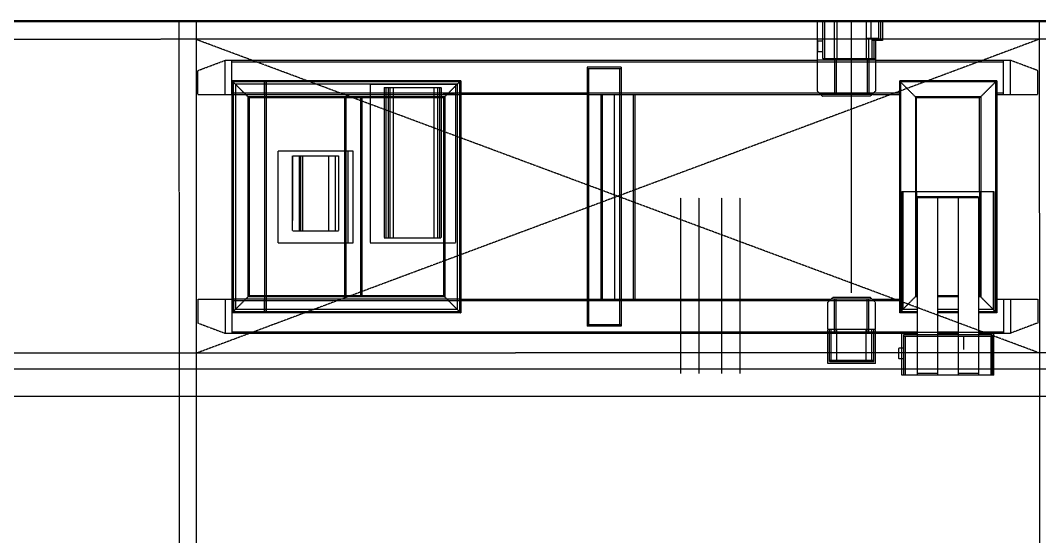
# Model space of a CAD drawing. Header units: millimetres. Extents: x -955179 to -912907, y 62798 to 154298.
# Drawn here: x -952193 to -949208, y 147170 to 148683 of the extents above; entities that cross this region are included whole.
import ezdxf

# ---------------------------------------------------------------- set-up
doc = ezdxf.new("R2010")
doc.units = ezdxf.units.MM
doc.header["$MEASUREMENT"] = 0
doc.linetypes.add('HIDDEN', pattern=[0.375, 0.25, -0.125])
doc.layers.add('CV', color=251, linetype='HIDDEN')

# ---------------------------------------------------------------- blocks, each defined once
blk = doc.blocks.new('TK출하')
at = {"layer": 'CV'}
for p, q in [((-857773.4, 138901.7, 330.3), (-844928.2, 138901.4, 443.7)), ((-857773.4, 138899.4, 331.5), (-847454.9, 138899.2, 435.3)), ((-855452.9, 138901.7, 112.9), (-855452.3, 135875.7, 227.2)), ((-855402.8, 138901.7, 126.8), (-855402.2, 135875.7, 238.6)), ((-853583.2, 138900.2, 690.4), (-853583.2, 138774.2, 690.4)), ((-853392.7, 138900.2, 699.9), (-853583.2, 138900.2, 689.9)), ((-853568.3, 138900.2, 690.7), (-853568.2, 138789.2, 690.4)), ((-853397.8, 138900.2, 700.2), (-853568.3, 138900.2, 690.7)), ((-853562.3, 138900.2, 690.7), (-853562.2, 138789.2, 690.4)), ((-853534.3, 138900.2, 690.7), (-853534.2, 138789.2, 690.4)), ((-853525.8, 138900.2, 700.2), (-853525.7, 138789.2, 699.9)), ((-853482.7, 138104, 699.9), (-853482.7, 138902.3, 699.9)), ((-853439.8, 138900.2, 700.2), (-853439.7, 138789.2, 699.9)), ((-853426.3, 138900.2, 690.7), (-853426.2, 138849.2, 690.4)), ((-853403.8, 138900.2, 700.2), (-853403.7, 138843.2, 699.9)), ((-853397.8, 138900.2, 700.2), (-853397.7, 138843.2, 699.9)), ((-853392.7, 138900.2, 699.9), (-853392.7, 138843.2, 699.9)), ((-852933, 138901.6, 337.7), (-852932.4, 135875.7, 409.1)), ((-844928.2, 138850.1, 444.6), (-857773.4, 138846, 330.3)), ((-853423.7, 138849.2, 699.9), (-853439.7, 138849.2, 699.9)), ((-853432.8, 138849.2, 690.4), (-853432.8, 138789.2, 690.4)), ((-853423.7, 138849.2, 699.9), (-853423.7, 138789.2, 699.9)), ((-853417.7, 138849.2, 699.9), (-853423.7, 138849.2, 699.9)), ((-853403.7, 138849.2, 699.9), (-853417.7, 138849.2, 699.9)), ((-852932.8, 137927.2, 360.7), (-855402.8, 138846.2, 336.3)), ((-852933, 138847, 339), (-855402.6, 137926.3, 338.1)), ((-853582.7, 138842.7, 699.9), (-853568.2, 138842.7, 699.9)), ((-853582.7, 138842.7, 694.8), (-853582.7, 138810.7, 694.8)), ((-853568.2, 138844.2, 700.2), (-853568.2, 138810.7, 699.9)), ((-853417.7, 138843.2, 699.9), (-853423.7, 138843.2, 699.9)), ((-853392.7, 138843.2, 699.9), (-853417.7, 138843.2, 699.9)), ((-853417.7, 138843.2, 699.9), (-853417.7, 138789.2, 699.9)), ((-853412.7, 138843.2, 699.9), (-853412.7, 138789.2, 699.9)), ((-853582.7, 138810.7, 699.9), (-853568.2, 138810.7, 699.9)), ((-853412.7, 138789.2, 709.4), (-853568.2, 138789.2, 700.2)), ((-853412.7, 138789.2, 699.9), (-853412.7, 138695.2, 709.4)), ((-855397.7, 138755.2, 699.9), (-855317.7, 138785.2, 699.9)), ((-855397.7, 138755.2, 699.9), (-855317.7, 138785.2, 699.9)), ((-855317.7, 138785.2, 699.9), (-853583.2, 138785.2, 690.5)), ((-855317.7, 138785.2, 699.9), (-853583.2, 138785.2, 690.5)), ((-855317.7, 138685.2, 699.9), (-855317.7, 138785.2, 699.9)), ((-855317.7, 138685.2, 699.9), (-855317.7, 138785.2, 699.9)), ((-855297.7, 138685.2, 699.9), (-855297.7, 138785.2, 699.9)), ((-855297.7, 138685.2, 699.9), (-855297.7, 138785.2, 699.9)), ((-855297.7, 138780.7, 699.9), (-853037.7, 138780.7, 699.9)), ((-855297.7, 138780.7, 699.9), (-853037.7, 138780.7, 699.9)), ((-854257.7, 138764.7, 699.9), (-854257.7, 138005.7, 699.9)), ((-854257.7, 138764.7, 699.9), (-854257.7, 138005.7, 699.9)), ((-854157.7, 138764.7, 699.9), (-854257.7, 138764.7, 699.9)), ((-854157.7, 138764.7, 699.9), (-854257.7, 138764.7, 699.9)), ((-854157.7, 138760.2, 699.9), (-854257.7, 138760.2, 699.9)), ((-854157.7, 138760.2, 699.9), (-854257.7, 138760.2, 699.9)), ((-854253.2, 138760.2, 699.9), (-854253.2, 138010.2, 699.9)), ((-854253.2, 138760.2, 699.9), (-854253.2, 138010.2, 699.9)), ((-854162.2, 138760.2, 699.9), (-854162.2, 138010.2, 699.9)), ((-854162.2, 138760.2, 699.9), (-854162.2, 138010.2, 699.9)), ((-854157.7, 138764.7, 699.9), (-854157.7, 138005.7, 699.9)), ((-854157.7, 138764.7, 699.9), (-854157.7, 138005.7, 699.9)), ((-853412.7, 138785.2, 699.9), (-853583.2, 138785.2, 689.8)), ((-853583.2, 138782.7, 690.4), (-853583.2, 138695.2, 690.4)), ((-853532.7, 138785.2, 699.9), (-853532.7, 138685.2, 699.9)), ((-853528.2, 138785.2, 699.9), (-853528.2, 138685.2, 699.9)), ((-853437.2, 138785.2, 699.9), (-853437.2, 138685.2, 699.9)), ((-853432.7, 138785.2, 699.9), (-853432.7, 138685.2, 699.9)), ((-853412.7, 138785.2, 699.9), (-853017.7, 138785.2, 699.9)), ((-853412.7, 138785.2, 699.9), (-853017.7, 138785.2, 699.9)), ((-853037.7, 138685.2, 699.9), (-853037.7, 138785.2, 699.9)), ((-853037.7, 138685.2, 699.9), (-853037.7, 138785.2, 699.9)), ((-852937.7, 138755.2, 699.9), (-853017.7, 138785.2, 699.9)), ((-852937.7, 138755.2, 699.9), (-853017.7, 138785.2, 699.9)), ((-853017.7, 138685.2, 699.9), (-853017.7, 138785.2, 699.9)), ((-853017.7, 138685.2, 699.9), (-853017.7, 138785.2, 699.9)), ((-855397.7, 138685.2, 699.9), (-855397.7, 138755.2, 699.9)), ((-855397.7, 138685.2, 699.9), (-855397.7, 138755.2, 699.9)), ((-852937.7, 138685.2, 699.9), (-852937.7, 138755.2, 699.9)), ((-852937.7, 138685.2, 699.9), (-852937.7, 138755.2, 699.9)), ((-854627.7, 138725.2, 699.9), (-855297.7, 138725.2, 699.9)), ((-854627.7, 138725.2, 699.9), (-855297.7, 138725.2, 699.9)), ((-855297.7, 138725.2, 699.9), (-855297.7, 138045.2, 699.9)), ((-855297.7, 138725.2, 699.9), (-855297.7, 138045.2, 699.9)), ((-855297.7, 138725.2, 699.9), (-855247.7, 138675.2, 699.9)), ((-855297.7, 138725.2, 699.9), (-855247.7, 138675.2, 699.9)), ((-855297.7, 138685.2, 699.9), (-855297.7, 138725.2, 699.9)), ((-855297.7, 138685.2, 699.9), (-855297.7, 138725.2, 699.9)), ((-854630.9, 138722, 699.9), (-855294.5, 138722, 699.9)), ((-854630.9, 138722, 699.9), (-855294.5, 138722, 699.9)), ((-855294.5, 138722, 699.9), (-855294.5, 138048.4, 699.9)), ((-855294.5, 138722, 699.9), (-855294.5, 138048.4, 699.9)), ((-855293.2, 138685.2, 699.9), (-855293.2, 138725.2, 699.9)), ((-855293.2, 138685.2, 699.9), (-855293.2, 138725.2, 699.9)), ((-854637.7, 138715.2, 699.9), (-855287.7, 138715.2, 699.9)), ((-854637.7, 138715.2, 699.9), (-855287.7, 138715.2, 699.9)), ((-855287.7, 138715.2, 699.9), (-855287.7, 138055.2, 699.9)), ((-855287.7, 138715.2, 699.9), (-855287.7, 138055.2, 699.9)), ((-855202.2, 138725.2, 699.9), (-855202.2, 138045.2, 699.9)), ((-855202.2, 138685.2, 699.9), (-855202.2, 138725.2, 699.9)), ((-855202.2, 138685.2, 699.9), (-855202.2, 138725.2, 699.9)), ((-855197.7, 138725.2, 699.9), (-855197.7, 138045.2, 699.9)), ((-855197.7, 138725.2, 699.9), (-855197.7, 138045.2, 699.9)), ((-854893, 138715.2, 699.9), (-854643.2, 138715.2, 699.9)), ((-854893, 138715.2, 699.9), (-854643.2, 138715.2, 699.9)), ((-854893, 138715.2, 709.4), (-854893, 138250.2, 709.4)), ((-854893, 138715.2, 709.4), (-854893, 138250.2, 709.4)), ((-854851.5, 138705.2, 699.9), (-854851.5, 138265.2, 699.9)), ((-854851.5, 138705.2, 699.9), (-854851.5, 138265.2, 699.9)), ((-854851.5, 138705.2, 699.9), (-854684.5, 138705.2, 699.9)), ((-854851.5, 138705.2, 699.9), (-854684.5, 138705.2, 699.9)), ((-854846.5, 138705.2, 699.9), (-854846.5, 138265.2, 699.9)), ((-854846.5, 138705.2, 699.9), (-854846.5, 138265.2, 699.9)), ((-854840.5, 138705.2, 699.9), (-854840.5, 138265.2, 699.9)), ((-854840.5, 138705.2, 699.9), (-854840.5, 138265.2, 699.9)), ((-854835.5, 138705.2, 699.9), (-854835.5, 138265.2, 699.9)), ((-854835.5, 138705.2, 699.9), (-854835.5, 138265.2, 699.9)), ((-854825.1, 138705.2, 699.9), (-854825.1, 138265.2, 699.9)), ((-854825.1, 138705.2, 699.9), (-854825.1, 138265.2, 699.9)), ((-854706.2, 138705.2, 699.9), (-854706.2, 138265.2, 699.9)), ((-854695.5, 138705.2, 699.9), (-854695.5, 138265.2, 699.9)), ((-854689.5, 138705.2, 699.9), (-854689.5, 138265.2, 699.9)), ((-854689.5, 138705.2, 699.9), (-854689.5, 138265.2, 699.9)), ((-854684.5, 138705.2, 699.9), (-854684.5, 138265.2, 699.9)), ((-854684.5, 138705.2, 699.9), (-854684.5, 138265.2, 699.9)), ((-854627.7, 138725.2, 699.9), (-854677.7, 138675.2, 699.9)), ((-854627.7, 138725.2, 699.9), (-854677.7, 138675.2, 699.9)), ((-854643.2, 138715.2, 699.9), (-854643.2, 138250.2, 699.9)), ((-854643.2, 138715.2, 699.9), (-854643.2, 138250.2, 699.9)), ((-854637.7, 138715.2, 699.9), (-854637.7, 138055.2, 699.9)), ((-854637.7, 138715.2, 699.9), (-854637.7, 138055.2, 699.9)), ((-854630.9, 138722, 699.9), (-854630.9, 138048.4, 699.9)), ((-854630.9, 138722, 699.9), (-854630.9, 138048.4, 699.9)), ((-854627.7, 138725.2, 699.9), (-854627.7, 138045.2, 699.9)), ((-854627.7, 138725.2, 699.9), (-854627.7, 138045.2, 699.9)), ((-853342.7, 138725.2, 699.9), (-853342.7, 138045.2, 699.9)), ((-853342.7, 138725.2, 699.9), (-853342.7, 138045.2, 699.9)), ((-853342.7, 138725.2, 699.9), (-853292.7, 138675.2, 699.9)), ((-853342.7, 138725.2, 699.9), (-853292.7, 138675.2, 699.9)), ((-853230.7, 138725.2, 699.9), (-853342.7, 138725.2, 699.9)), ((-853230.7, 138725.2, 699.9), (-853342.7, 138725.2, 699.9)), ((-853339.5, 138722, 699.9), (-853339.5, 138048.4, 699.9)), ((-853339.5, 138722, 699.9), (-853339.5, 138048.4, 699.9)), ((-853230.7, 138722, 699.9), (-853339.5, 138722, 699.9)), ((-853230.7, 138722, 699.9), (-853339.5, 138722, 699.9)), ((-853170.7, 138725.2, 699.9), (-853230.7, 138725.2, 699.9)), ((-853170.7, 138725.2, 699.9), (-853230.7, 138725.2, 699.9)), ((-853170.7, 138722, 699.9), (-853230.7, 138722, 699.9)), ((-853170.7, 138722, 699.9), (-853230.7, 138722, 699.9)), ((-853057.7, 138725.2, 699.9), (-853170.7, 138725.2, 699.9)), ((-853057.7, 138725.2, 699.9), (-853170.7, 138725.2, 699.9)), ((-853060.9, 138722, 699.9), (-853170.7, 138722, 699.9)), ((-853060.9, 138722, 699.9), (-853170.7, 138722, 699.9)), ((-853057.7, 138725.2, 699.9), (-853107.7, 138675.2, 699.9)), ((-853057.7, 138725.2, 699.9), (-853107.7, 138675.2, 699.9)), ((-853060.9, 138722, 699.9), (-853060.9, 138048.4, 699.9)), ((-853060.9, 138722, 699.9), (-853060.9, 138048.4, 699.9)), ((-853057.7, 138725.2, 699.9), (-853057.7, 138045.2, 699.9)), ((-853057.7, 138725.2, 699.9), (-853057.7, 138045.2, 699.9)), ((-855397.7, 138685.2, 699.9), (-855297.7, 138685.2, 699.9)), ((-855397.7, 138685.2, 699.9), (-855297.7, 138685.2, 699.9)), ((-855297.7, 138690.2, 699.9), (-853342.7, 138689.7, 699.9)), ((-855297.7, 138685.2, 699.9), (-854627.7, 138685.2, 699.9)), ((-854674.5, 138678.4, 699.9), (-855250.9, 138678.4, 699.9)), ((-854674.5, 138678.4, 699.9), (-855250.9, 138678.4, 699.9)), ((-855250.9, 138678.4, 699.9), (-855250.9, 138092, 699.9)), ((-855250.9, 138678.4, 699.9), (-855250.9, 138092, 699.9)), ((-854677.7, 138675.2, 699.9), (-855247.7, 138675.2, 699.9)), ((-854677.7, 138675.2, 699.9), (-855247.7, 138675.2, 699.9)), ((-855247.7, 138675.2, 699.9), (-855247.7, 138095.2, 699.9)), ((-855247.7, 138675.2, 699.9), (-855247.7, 138095.2, 699.9)), ((-854967.7, 138675.2, 699.9), (-854967.7, 138095.2, 699.9)), ((-854967.7, 138675.2, 699.9), (-854967.7, 138095.2, 699.9)), ((-854964.5, 138675.2, 699.9), (-854964.5, 138095.2, 699.9)), ((-854964.5, 138675.2, 699.9), (-854964.5, 138095.2, 699.9)), ((-854920.9, 138675.2, 699.9), (-854920.9, 138095.2, 699.9)), ((-854920.9, 138675.2, 699.9), (-854920.9, 138095.2, 699.9)), ((-854917.7, 138675.2, 699.9), (-854917.7, 138095.2, 699.9)), ((-854917.7, 138675.2, 699.9), (-854917.7, 138095.2, 699.9)), ((-854890, 138685.2, 699.9), (-854856, 138685.2, 699.9)), ((-854890, 138685.2, 699.9), (-854856, 138685.2, 699.9)), ((-854779.1, 138685.2, 699.9), (-854757.4, 138685.2, 699.9)), ((-854779.1, 138685.2, 699.9), (-854757.4, 138685.2, 699.9)), ((-854777.3, 138685.2, 699.9), (-854759.2, 138685.2, 699.9)), ((-854777.3, 138685.2, 699.9), (-854759.2, 138685.2, 699.9)), ((-854646.2, 138685.2, 699.9), (-854680.2, 138685.2, 699.9)), ((-854646.2, 138685.2, 699.9), (-854680.2, 138685.2, 699.9)), ((-854677.7, 138675.2, 699.9), (-854677.7, 138095.2, 699.9)), ((-854677.7, 138675.2, 699.9), (-854677.7, 138095.2, 699.9)), ((-854674.5, 138678.4, 699.9), (-854674.5, 138092, 699.9)), ((-854674.5, 138678.4, 699.9), (-854674.5, 138092, 699.9)), ((-854257.7, 138685.2, 699.9), (-854627.7, 138685.2, 699.9)), ((-854257.7, 138685.2, 699.9), (-854627.7, 138685.2, 699.9)), ((-854257.7, 138685.2, 699.9), (-854157.7, 138685.2, 699.9)), ((-854257.7, 138685.2, 699.9), (-854157.7, 138685.2, 699.9)), ((-854217.7, 138685.2, 699.9), (-854217.7, 138085.2, 699.9)), ((-854213.2, 138685.2, 699.9), (-854213.2, 138085.2, 699.9)), ((-854177.7, 138385.2, 699.9), (-854177.7, 138685.2, 699.9)), ((-854157.7, 138685.2, 699.9), (-853573.2, 138685.2, 699.9)), ((-854122.2, 138685.2, 699.9), (-854122.2, 138085.2, 699.9)), ((-854117.7, 138685.2, 699.9), (-854117.7, 138085.2, 699.9)), ((-853583.2, 138695.2, 690.4), (-853568.2, 138680.2, 690.4)), ((-853422.7, 138685.2, 699.9), (-853573.2, 138685.2, 699.9)), ((-853427.7, 138680.2, 709.4), (-853568.2, 138680.2, 690.4)), ((-853412.7, 138695.2, 709.4), (-853427.7, 138680.2, 709.4)), ((-853422.7, 138685.2, 699.9), (-853342.7, 138685.2, 699.9)), ((-853422.7, 138685.2, 699.9), (-853342.7, 138685.2, 699.9)), ((-853295.9, 138678.4, 699.9), (-853295.9, 138092, 699.9)), ((-853295.9, 138678.4, 699.9), (-853295.9, 138092, 699.9)), ((-853104.5, 138678.4, 699.9), (-853295.9, 138678.4, 699.9)), ((-853104.5, 138678.4, 699.9), (-853295.9, 138678.4, 699.9)), ((-853292.7, 138400.2, 699.9), (-853292.7, 138675.2, 699.9)), ((-853292.7, 138400.2, 699.9), (-853292.7, 138675.2, 699.9)), ((-853107.7, 138675.2, 699.9), (-853292.7, 138675.2, 699.9)), ((-853107.7, 138675.2, 699.9), (-853292.7, 138675.2, 699.9)), ((-853107.7, 138400.2, 699.9), (-853107.7, 138675.2, 699.9)), ((-853107.7, 138400.2, 699.9), (-853107.7, 138675.2, 699.9)), ((-853104.5, 138678.4, 699.9), (-853104.5, 138092, 699.9)), ((-853104.5, 138678.4, 699.9), (-853104.5, 138092, 699.9)), ((-853057.7, 138689.7, 699.9), (-853037.7, 138689.7, 699.9)), ((-853057.7, 138689.7, 699.9), (-853037.7, 138689.7, 699.9)), ((-853057.7, 138685.2, 699.9), (-852937.7, 138685.2, 699.9)), ((-853057.7, 138685.2, 699.9), (-852937.7, 138685.2, 699.9)), ((-855162.7, 138520.2, 699.9), (-854942.7, 138520.2, 699.9)), ((-855162.7, 138520.2, 699.9), (-854942.7, 138520.2, 699.9)), ((-855162.7, 138250.2, 699.9), (-855162.7, 138520.2, 699.9)), ((-855162.7, 138250.2, 699.9), (-855162.7, 138520.2, 699.9)), ((-854957.7, 138250.2, 699.9), (-854957.7, 138520.2, 699.9)), ((-854942.7, 138250.2, 699.9), (-854942.7, 138520.2, 699.9)), ((-855120.2, 138505.2, 699.9), (-854985.2, 138505.2, 699.9)), ((-855120.2, 138505.2, 699.9), (-855120.2, 138314.4, 699.9)), ((-855120.2, 138285.2, 699.9), (-855120.2, 138505.2, 699.9)), ((-855120.2, 138285.2, 699.9), (-855120.2, 138505.2, 699.9)), ((-855100.7, 138505.2, 699.9), (-855100.7, 138285.2, 699.9)), ((-855095.7, 138285.2, 699.9), (-855095.7, 138505.2, 699.9)), ((-855095.7, 138285.2, 699.9), (-855095.7, 138505.2, 699.9)), ((-855090.7, 138505.2, 699.9), (-855090.7, 138285.2, 699.9)), ((-855090.7, 138505.2, 699.9), (-855090.7, 138285.2, 699.9)), ((-855015.2, 138505.2, 699.9), (-855015.2, 138285.2, 699.9)), ((-854995.2, 138505.2, 699.9), (-854995.2, 138285.2, 699.9)), ((-854995.2, 138505.2, 699.9), (-854995.2, 138285.2, 699.9)), ((-854985.2, 138505.2, 699.9), (-854985.2, 138285.2, 699.9)), ((-854985.2, 138505.2, 699.9), (-854985.2, 138285.2, 699.9)), ((-853335.7, 138400.2, 699.9), (-853065.7, 138400.2, 699.9)), ((-853335.7, 138400.2, 699.9), (-853065.7, 138400.2, 699.9)), ((-853335.7, 138400.2, 699.9), (-853335.7, 138045.2, 699.9)), ((-853335.7, 138400.2, 699.9), (-853335.7, 138045.2, 699.9)), ((-853332.7, 138400.2, 699.9), (-853332.7, 138055.2, 699.9)), ((-853332.7, 138400.2, 699.9), (-853332.7, 138055.2, 699.9)), ((-853292.7, 138400.2, 699.9), (-853292.7, 138095.2, 699.9)), ((-853292.7, 138400.2, 699.9), (-853292.7, 138095.2, 699.9)), ((-853107.7, 138400.2, 699.9), (-853107.7, 138095.2, 699.9)), ((-853107.7, 138400.2, 699.9), (-853107.7, 138095.2, 699.9)), ((-853067.7, 138400.2, 699.9), (-853067.7, 138055.2, 699.9)), ((-853067.7, 138400.2, 699.9), (-853067.7, 138055.2, 699.9)), ((-853065.7, 138400.2, 699.9), (-853065.7, 138045.2, 699.9)), ((-853065.7, 138400.2, 699.9), (-853065.7, 138045.2, 699.9)), ((-854177.7, 138385.2, 699.9), (-854177.7, 138085.2, 699.9)), ((-853983.5, 138382, 699.9), (-853983.5, 137867.2, 699.9)), ((-853983.5, 138382, 699.9), (-853983.5, 137867.2, 699.9)), ((-853929.9, 138382, 699.9), (-853929.9, 137867.2, 699.9)), ((-853929.9, 138382, 699.9), (-853929.9, 137867.2, 699.9)), ((-853863.5, 138382, 699.9), (-853863.5, 137867.2, 699.9)), ((-853863.5, 138382, 699.9), (-853863.5, 137867.2, 699.9)), ((-853809.9, 138382, 699.9), (-853809.9, 137867.2, 699.9)), ((-853809.9, 138382, 699.9), (-853809.9, 137867.2, 699.9)), ((-853110.7, 138385.2, 699.9), (-853290.7, 138385.2, 699.9)), ((-853110.7, 138385.2, 699.9), (-853290.7, 138385.2, 699.9)), ((-853290.7, 138385.2, 699.9), (-853290.7, 137987.7, 699.9)), ((-853290.7, 138385.2, 699.9), (-853290.7, 137987.7, 699.9)), ((-853110.7, 138382, 699.9), (-853290.7, 138382, 699.9)), ((-853110.7, 138382, 699.9), (-853290.7, 138382, 699.9)), ((-853230.7, 138382, 699.9), (-853230.7, 138385.2, 699.9)), ((-853230.7, 138382, 699.9), (-853230.7, 138385.2, 699.9)), ((-853230.7, 138382, 699.9), (-853230.7, 137987.7, 699.9)), ((-853230.7, 138382, 699.9), (-853230.7, 137987.7, 699.9)), ((-853170.7, 138385.2, 699.9), (-853170.7, 137987.7, 699.9)), ((-853170.7, 138385.2, 699.9), (-853170.7, 137987.7, 699.9)), ((-853110.7, 138385.2, 699.9), (-853110.7, 137987.7, 699.9)), ((-853110.7, 138385.2, 699.9), (-853110.7, 138045.2, 699.9)), ((-853110.7, 138385.2, 699.9), (-853110.7, 138045.2, 699.9)), ((-853110.7, 138385.2, 699.9), (-853110.7, 137987.7, 699.9)), ((-855120.2, 138285.2, 699.9), (-854985.2, 138285.2, 699.9)), ((-855120.2, 138285.2, 699.9), (-854985.2, 138285.2, 699.9)), ((-854851.5, 138265.2, 699.9), (-854684.5, 138265.2, 699.9)), ((-854851.5, 138265.2, 699.9), (-854684.5, 138265.2, 699.9)), ((-855162.7, 138250.2, 699.9), (-854942.7, 138250.2, 699.9)), ((-855162.7, 138250.2, 699.9), (-854942.7, 138250.2, 699.9)), ((-854893, 138250.2, 699.9), (-854643.2, 138250.2, 699.9)), ((-854893, 138250.2, 699.9), (-854643.2, 138250.2, 699.9)), ((-855397.7, 138085.2, 699.9), (-855397.7, 138015.2, 699.9)), ((-855397.7, 138085.2, 699.9), (-855397.7, 138015.2, 699.9)), ((-855396.3, 138085.2, 699.9), (-855297.7, 138085.2, 699.9)), ((-855396.3, 138085.2, 699.9), (-855297.7, 138085.2, 699.9)), ((-855317.7, 138085.2, 699.9), (-855317.7, 137985.2, 699.9)), ((-855317.7, 138085.2, 699.9), (-855317.7, 137985.2, 699.9)), ((-855247.7, 138095.2, 699.9), (-855297.7, 138045.2, 699.9)), ((-855247.7, 138095.2, 699.9), (-855297.7, 138045.2, 699.9)), ((-855297.7, 138085.2, 699.9), (-855297.7, 137985.2, 699.9)), ((-855297.7, 138085.2, 699.9), (-855297.7, 137985.2, 699.9)), ((-855297.7, 138085.2, 699.9), (-855297.7, 138045.2, 699.9)), ((-855297.7, 138085.2, 699.9), (-855297.7, 138045.2, 699.9)), ((-855197.7, 138085.2, 699.9), (-855297.7, 138085.2, 699.9)), ((-855197.7, 138085.2, 699.9), (-855297.7, 138085.2, 699.9)), ((-855297.7, 138080.7, 699.9), (-853342.7, 138080.7, 699.9)), ((-855293.2, 138085.2, 699.9), (-855293.2, 138045.2, 699.9)), ((-855293.2, 138085.2, 699.9), (-855293.2, 138045.2, 699.9)), ((-854674.5, 138092, 699.9), (-855250.9, 138092, 699.9)), ((-854674.5, 138092, 699.9), (-855250.9, 138092, 699.9)), ((-854677.7, 138095.2, 699.9), (-855247.7, 138095.2, 699.9)), ((-854677.7, 138095.2, 699.9), (-855247.7, 138095.2, 699.9)), ((-855202.2, 138045.2, 699.9), (-855202.2, 138085.2, 699.9)), ((-855202.2, 138045.2, 699.9), (-855202.2, 138085.2, 699.9)), ((-854627.7, 138085.2, 699.9), (-855197.7, 138085.2, 699.9)), ((-854677.7, 138095.2, 699.9), (-854627.7, 138045.2, 699.9)), ((-854677.7, 138095.2, 699.9), (-854627.7, 138045.2, 699.9)), ((-854627.7, 138085.2, 699.9), (-854257.7, 138085.2, 699.9)), ((-854627.7, 138085.2, 699.9), (-854257.7, 138085.2, 699.9)), ((-854257.7, 138085.2, 699.9), (-854157.7, 138085.2, 699.9)), ((-854257.7, 138085.2, 699.9), (-854157.7, 138085.2, 699.9)), ((-854157.7, 138085.2, 699.9), (-853542.7, 138085.2, 699.9)), ((-854157.7, 138085.2, 699.9), (-853542.7, 138085.2, 699.9)), ((-853552.7, 138075.2, 709.4), (-853537.7, 138090.2, 709.4)), ((-853552.7, 138075.2, 709.4), (-853537.7, 138090.2, 709.4)), ((-853552.7, 137995.4, 709.4), (-853552.7, 138075.2, 709.4)), ((-853552.7, 137995.4, 709.4), (-853552.7, 138075.2, 709.4)), ((-853422.7, 138085.2, 699.9), (-853542.7, 138085.2, 699.9)), ((-853422.7, 138085.2, 699.9), (-853542.7, 138085.2, 699.9)), ((-853427.7, 138090.2, 709.4), (-853537.7, 138090.2, 709.4)), ((-853427.7, 138090.2, 709.4), (-853537.7, 138090.2, 709.4)), ((-853532.7, 137985.2, 699.9), (-853532.7, 138085.2, 699.9)), ((-853532.7, 137985.2, 699.9), (-853532.7, 138085.2, 699.9)), ((-853528.2, 137985.2, 699.9), (-853528.2, 138085.2, 699.9)), ((-853528.2, 137985.2, 699.9), (-853528.2, 138085.2, 699.9)), ((-853437.2, 137985.2, 699.9), (-853437.2, 138085.2, 699.9)), ((-853437.2, 137985.2, 699.9), (-853437.2, 138085.2, 699.9)), ((-853432.7, 137985.2, 699.9), (-853432.7, 138085.2, 699.9)), ((-853432.7, 137985.2, 699.9), (-853432.7, 138085.2, 699.9)), ((-853412.7, 138075.2, 709.4), (-853427.7, 138090.2, 709.4)), ((-853412.7, 138075.2, 709.4), (-853427.7, 138090.2, 709.4)), ((-853422.7, 138085.2, 699.9), (-853342.7, 138085.2, 699.9)), ((-853422.7, 138085.2, 699.9), (-853342.7, 138085.2, 699.9)), ((-853412.7, 137995.4, 709.4), (-853412.7, 138075.2, 709.4)), ((-853412.7, 137995.4, 709.4), (-853412.7, 138075.2, 709.4)), ((-853292.7, 138095.2, 699.9), (-853342.7, 138045.2, 699.9)), ((-853292.7, 138095.2, 699.9), (-853342.7, 138045.2, 699.9)), ((-853290.7, 138092, 699.9), (-853295.9, 138092, 699.9)), ((-853290.7, 138092, 699.9), (-853295.9, 138092, 699.9)), ((-853290.7, 138095.2, 699.9), (-853292.7, 138095.2, 699.9)), ((-853290.7, 138095.2, 699.9), (-853292.7, 138095.2, 699.9)), ((-853170.7, 138095.2, 699.9), (-853230.7, 138095.2, 699.9)), ((-853170.7, 138095.2, 699.9), (-853230.7, 138095.2, 699.9)), ((-853170.7, 138092, 699.9), (-853230.7, 138092, 699.9)), ((-853170.7, 138092, 699.9), (-853230.7, 138092, 699.9)), ((-853107.7, 138095.2, 699.9), (-853110.7, 138095.2, 699.9)), ((-853107.7, 138095.2, 699.9), (-853110.7, 138095.2, 699.9)), ((-853104.5, 138092, 699.9), (-853110.7, 138092, 699.9)), ((-853104.5, 138092, 699.9), (-853110.7, 138092, 699.9)), ((-853107.7, 138095.2, 699.9), (-853057.7, 138045.2, 699.9)), ((-853107.7, 138095.2, 699.9), (-853057.7, 138045.2, 699.9)), ((-853057.7, 138085.2, 699.9), (-852937.7, 138085.2, 699.9)), ((-853057.7, 138085.2, 699.9), (-852937.7, 138085.2, 699.9)), ((-853037.7, 138085.2, 699.9), (-853037.7, 137985.2, 699.9)), ((-853037.7, 138085.2, 699.9), (-853037.7, 137985.2, 699.9)), ((-853017.7, 138085.2, 699.9), (-853017.7, 137985.2, 699.9)), ((-853017.7, 138085.2, 699.9), (-853017.7, 137985.2, 699.9)), ((-852937.7, 138085.2, 699.9), (-852937.7, 138015.2, 699.9)), ((-852937.7, 138085.2, 699.9), (-852937.7, 138015.2, 699.9)), ((-854627.7, 138045.2, 699.9), (-855297.7, 138045.2, 699.9)), ((-854627.7, 138045.2, 699.9), (-855297.7, 138045.2, 699.9)), ((-854630.9, 138048.4, 699.9), (-855294.5, 138048.4, 699.9)), ((-854630.9, 138048.4, 699.9), (-855294.5, 138048.4, 699.9)), ((-854637.7, 138055.2, 699.9), (-855287.7, 138055.2, 699.9)), ((-854637.7, 138055.2, 699.9), (-855287.7, 138055.2, 699.9)), ((-853290.7, 138045.2, 699.9), (-853342.7, 138045.2, 699.9)), ((-853290.7, 138045.2, 699.9), (-853342.7, 138045.2, 699.9)), ((-853290.7, 138048.4, 699.9), (-853339.5, 138048.4, 699.9)), ((-853290.7, 138048.4, 699.9), (-853339.5, 138048.4, 699.9)), ((-853290.7, 138055.2, 699.9), (-853332.7, 138055.2, 699.9)), ((-853290.7, 138055.2, 699.9), (-853332.7, 138055.2, 699.9)), ((-853170.7, 138055.2, 699.9), (-853230.7, 138055.2, 699.9)), ((-853170.7, 138055.2, 699.9), (-853230.7, 138055.2, 699.9)), ((-853170.7, 138048.4, 699.9), (-853230.7, 138048.4, 699.9)), ((-853170.7, 138048.4, 699.9), (-853230.7, 138048.4, 699.9)), ((-853170.7, 138045.2, 699.9), (-853230.7, 138045.2, 699.9)), ((-853170.7, 138045.2, 699.9), (-853230.7, 138045.2, 699.9)), ((-853067.7, 138055.2, 699.9), (-853110.7, 138055.2, 699.9)), ((-853067.7, 138055.2, 699.9), (-853110.7, 138055.2, 699.9)), ((-853060.9, 138048.4, 699.9), (-853110.7, 138048.4, 699.9)), ((-853060.9, 138048.4, 699.9), (-853110.7, 138048.4, 699.9)), ((-853057.7, 138045.2, 699.9), (-853110.7, 138045.2, 699.9)), ((-853057.7, 138045.2, 699.9), (-853110.7, 138045.2, 699.9)), ((-855397.7, 138015.2, 699.9), (-855317.7, 137985.2, 699.9)), ((-855397.7, 138015.2, 699.9), (-855317.7, 137985.2, 699.9)), ((-852937.7, 138015.2, 699.9), (-853017.7, 137985.2, 699.9)), ((-852937.7, 138015.2, 699.9), (-853017.7, 137985.2, 699.9)), ((-855317.7, 137985.2, 699.9), (-853290.7, 137985.2, 699.9)), ((-855317.7, 137985.2, 699.9), (-853290.7, 137985.2, 699.9)), ((-855297.7, 137989.7, 699.9), (-853290.7, 137989.7, 699.9)), ((-855297.7, 137989.7, 699.9), (-853290.7, 137989.7, 699.9)), ((-855003.3, 137985.2, 699.9), (-854848.1, 137985.2, 699.9)), ((-855003.3, 137985.2, 699.9), (-854848.1, 137985.2, 699.9)), ((-854157.7, 138010.2, 699.9), (-854257.7, 138010.2, 699.9)), ((-854157.7, 138010.2, 699.9), (-854257.7, 138010.2, 699.9)), ((-854157.7, 138005.7, 699.9), (-854257.7, 138005.7, 699.9)), ((-854157.7, 138005.7, 699.9), (-854257.7, 138005.7, 699.9)), ((-853412.7, 137996.2, 709.4), (-853552.7, 137996.2, 709.4)), ((-853412.7, 137996.2, 709.4), (-853552.7, 137996.2, 709.4)), ((-853552.7, 137896.2, 699.9), (-853552.7, 137995.4, 699.9)), ((-853552.7, 137896.2, 699.9), (-853552.7, 137995.4, 699.9)), ((-853547.7, 137901.2, 699.9), (-853547.7, 137996.2, 699.9)), ((-853547.7, 137901.2, 699.9), (-853547.7, 137996.2, 699.9)), ((-853542.2, 137905.7, 699.9), (-853542.2, 137996.2, 699.9)), ((-853542.2, 137905.7, 699.9), (-853542.2, 137996.2, 699.9)), ((-853525.7, 137905.7, 699.9), (-853525.7, 137996.2, 699.9)), ((-853525.7, 137905.7, 699.9), (-853525.7, 137996.2, 699.9)), ((-853439.7, 137905.7, 699.9), (-853439.7, 137996.2, 699.9)), ((-853439.7, 137905.7, 699.9), (-853439.7, 137996.2, 699.9)), ((-853423.2, 137905.7, 699.9), (-853423.2, 137996.2, 699.9)), ((-853423.2, 137905.7, 699.9), (-853423.2, 137996.2, 699.9)), ((-853417.7, 137901.2, 699.9), (-853417.7, 137996.2, 699.9)), ((-853417.7, 137901.2, 699.9), (-853417.7, 137996.2, 699.9)), ((-853412.7, 137896.2, 699.9), (-853412.7, 137995.4, 699.9)), ((-853412.7, 137896.2, 699.9), (-853412.7, 137995.4, 699.9)), ((-853335.7, 137941.7, 699.9), (-853335.7, 137987.7, 699.9)), ((-853335.7, 137941.7, 699.9), (-853335.7, 137987.7, 699.9)), ((-853065.7, 137987.7, 699.9), (-853335.7, 137987.7, 699.9)), ((-853065.7, 137987.7, 699.9), (-853335.7, 137987.7, 699.9)), ((-853290.7, 137987.7, 699.9), (-853290.7, 137862.7, 699.9)), ((-853290.7, 137987.7, 699.9), (-853290.7, 137862.7, 699.9)), ((-853230.7, 137989.7, 699.9), (-853170.7, 137989.7, 699.9)), ((-853230.7, 137989.7, 699.9), (-853170.7, 137989.7, 699.9)), ((-853230.7, 137987.7, 699.9), (-853230.7, 137862.7, 699.9)), ((-853230.7, 137987.7, 699.9), (-853230.7, 137862.7, 699.9)), ((-853230.7, 137985.2, 699.9), (-853170.7, 137985.2, 699.9)), ((-853230.7, 137985.2, 699.9), (-853170.7, 137985.2, 699.9)), ((-853170.7, 137987.7, 699.9), (-853170.7, 137862.7, 699.9)), ((-853170.7, 137987.7, 699.9), (-853170.7, 137862.7, 699.9)), ((-853110.7, 137989.7, 699.9), (-853037.7, 137989.7, 699.9)), ((-853110.7, 137989.7, 699.9), (-853037.7, 137989.7, 699.9)), ((-853110.7, 137985.2, 699.9), (-853110.7, 137862.7, 699.9)), ((-853110.7, 137985.2, 699.9), (-853110.7, 137862.7, 699.9)), ((-853110.7, 137985.2, 699.9), (-853017.7, 137985.2, 699.9)), ((-853110.7, 137985.2, 699.9), (-853017.7, 137985.2, 699.9)), ((-853065.7, 137862.7, 699.9), (-853065.7, 137987.7, 699.9)), ((-853065.7, 137862.7, 699.9), (-853065.7, 137987.7, 699.9)), ((-853330.7, 137980.2, 699.9), (-853330.7, 137862.7, 699.9)), ((-853330.7, 137980.2, 699.9), (-853330.7, 137862.7, 699.9)), ((-853070.7, 137980.2, 699.9), (-853330.7, 137980.2, 699.9)), ((-853070.7, 137980.2, 699.9), (-853330.7, 137980.2, 699.9)), ((-853070.7, 137975.7, 699.9), (-853330.7, 137975.7, 699.9)), ((-853070.7, 137975.7, 699.9), (-853330.7, 137975.7, 699.9)), ((-853326.2, 137975.7, 699.9), (-853326.2, 137862.7, 699.9)), ((-853326.2, 137975.7, 699.9), (-853326.2, 137862.7, 699.9)), ((-853155.2, 137975.7, 699.9), (-853155.2, 137937.7, 699.9)), ((-853075.2, 137975.7, 699.9), (-853075.2, 137862.7, 699.9)), ((-853075.2, 137975.7, 699.9), (-853075.2, 137862.7, 699.9)), ((-853070.7, 137980.2, 699.9), (-853070.7, 137862.7, 699.9)), ((-853070.7, 137980.2, 699.9), (-853070.7, 137862.7, 699.9)), ((-844928.2, 137930.7, 459.3), (-857773.4, 137926.1, 331.4)), ((-853345.7, 137941.7, 699.9), (-853345.7, 137909.7, 699.9)), ((-853330.7, 137941.7, 699.9), (-853345.7, 137941.7, 699.9)), ((-853335.7, 137909.7, 699.9), (-853335.7, 137941.7, 699.9)), ((-853412.7, 137896.2, 699.9), (-853552.7, 137896.2, 699.9)), ((-853412.7, 137896.2, 699.9), (-853552.7, 137896.2, 699.9)), ((-853417.7, 137905.7, 699.9), (-853547.7, 137905.7, 699.9)), ((-853417.7, 137905.7, 699.9), (-853547.7, 137905.7, 699.9)), ((-853417.7, 137901.2, 699.9), (-853547.7, 137901.2, 699.9)), ((-853417.7, 137901.2, 699.9), (-853547.7, 137901.2, 699.9)), ((-853330.7, 137909.7, 699.9), (-853345.7, 137909.7, 699.9)), ((-853335.7, 137862.7, 699.9), (-853335.7, 137909.7, 699.9)), ((-853335.7, 137862.7, 699.9), (-853335.7, 137909.7, 699.9)), ((-856173.4, 137880.7, 321.4), (-851613.4, 137880.7, 321.4)), ((-853065.7, 137862.7, 699.9), (-853335.7, 137862.7, 699.9)), ((-853065.7, 137862.7, 699.9), (-853335.7, 137862.7, 699.9)), ((-853230.7, 137867.2, 699.9), (-853290.7, 137867.2, 699.9)), ((-853230.7, 137867.2, 699.9), (-853290.7, 137867.2, 699.9)), ((-853110.7, 137867.2, 699.9), (-853170.7, 137867.2, 699.9)), ((-853110.7, 137867.2, 699.9), (-853170.7, 137867.2, 699.9)), ((-856173.4, 137800.7, 321.4), (-849093.4, 137800.7, 321.4))]:
    blk.add_line(p, q, dxfattribs=at)

msp = doc.modelspace()

# ---------------------------------------------------------------- block references
at = {"layer": 'CV'}
msp.add_blockref('TK출하', (-96275.8, 9780.8, -202.6), dxfattribs=at)

doc.saveas('drawing.dxf')
